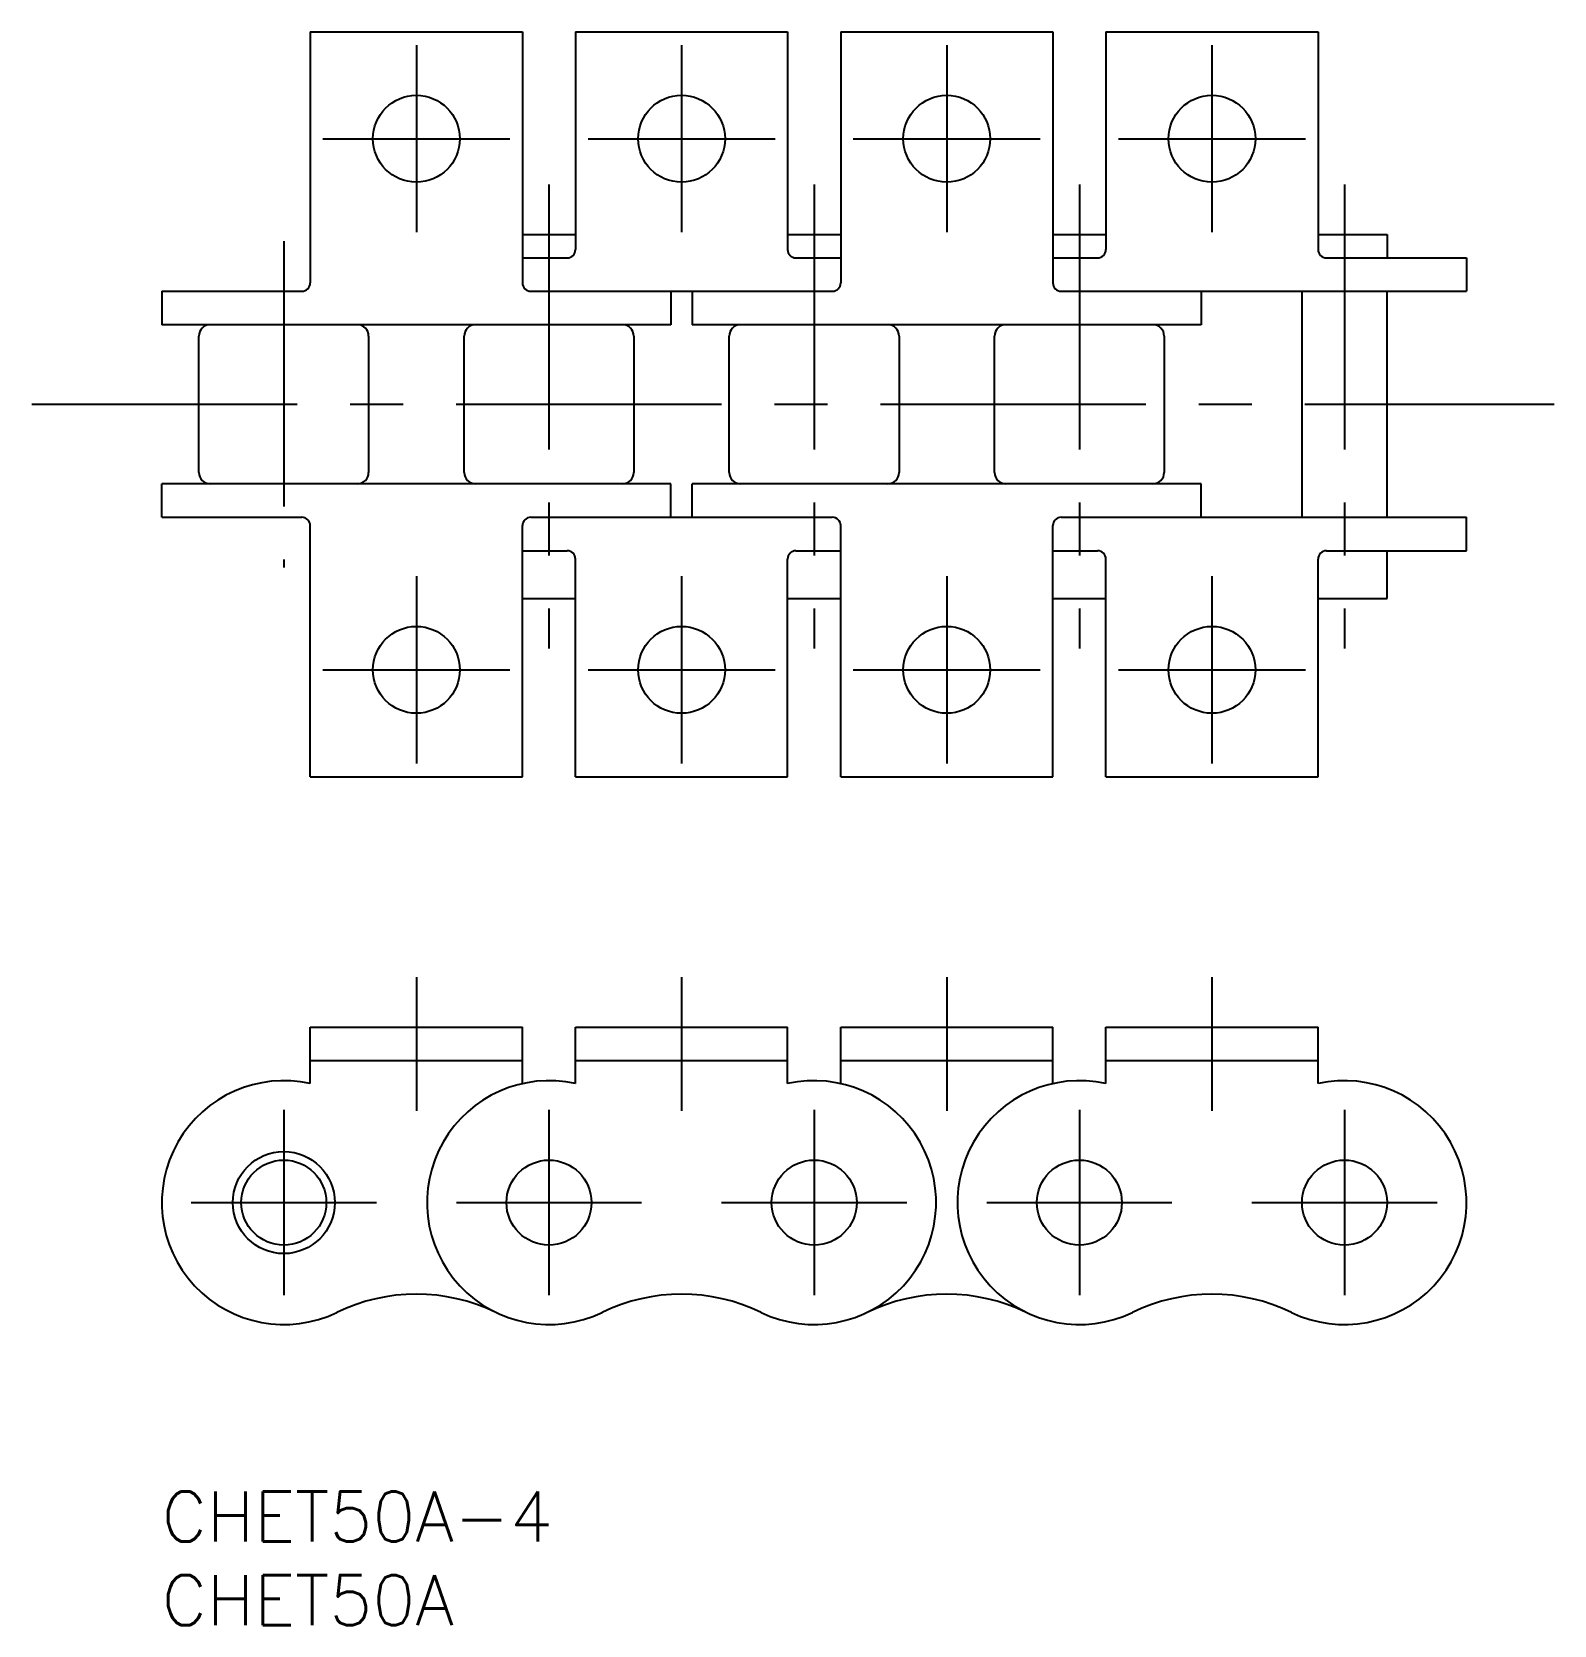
# Model space of a CAD drawing. Extents: x -7.8 to 83.3, y -8 to 87.4.
import ezdxf

# ---------------------------------------------------------------- set-up
doc = ezdxf.new("R2010")
doc.units = 0
doc.header["$LTSCALE"] = 0.5
doc.linetypes.add('CENTER', pattern=[50.8, 31.75, -6.35, 6.35, -6.35])
for name, color, linetype in [('MSM_CENTER', 1, 'CENTER'), ('MSM_CONTINUOUS', 7, 'CONTINUOUS'), ('MSM_PART_NUMBER', 7, 'CONTINUOUS')]:
    doc.layers.add(name, color=color, linetype=linetype)
doc.styles.get("Standard").update_dxf_attribs({"font": 'txt.shx', "height": 3, "bigfont": 'bigfont.shx'})

# ---------------------------------------------------------------- blocks, each defined once
blk = doc.blocks.new('*U3')
at = {"layer": 'MSM_PART_NUMBER'}
blk.add_text('CHET50A-4', height=3, dxfattribs=at).set_placement((0, -3))
blk = doc.blocks.new('*U4')
at = {"layer": 'MSM_PART_NUMBER'}
blk.add_text('CHET50A', height=3, dxfattribs=at).set_placement((0, -8))

msp = doc.modelspace()

# ---------------------------------------------------------------- linework, layer by layer
at = {"layer": 'MSM_CENTER'}
for p, q in [((15.237, 86.6), (15.237, 75.4)), ((31.112, 86.6), (31.112, 75.4)), ((46.987, 86.6), (46.987, 75.4)), ((62.862, 86.6), (62.862, 75.4)), ((9.637, 81), (20.837, 81)), ((25.512, 81), (36.712, 81)), ((41.387, 81), (52.587, 81)), ((57.262, 81), (68.462, 81)), ((23.175, 78.27), (23.175, 50.47)), ((39.05, 78.27), (39.05, 50.47)), ((54.925, 78.27), (54.925, 50.47)), ((70.8, 78.27), (70.8, 50.47)), ((7.3, 74.865), (7.3, 55.335)), ((-7.78, 65.1), (83.345, 65.1)), ((15.237, 54.8), (15.237, 43.6)), ((31.112, 54.8), (31.112, 43.6)), ((46.987, 54.8), (46.987, 43.6)), ((62.862, 54.8), (62.862, 43.6)), ((9.637, 49.2), (20.837, 49.2)), ((25.512, 49.2), (36.712, 49.2)), ((41.387, 49.2), (52.587, 49.2)), ((57.262, 49.2), (68.462, 49.2)), ((15.237, 30.8), (15.237, 22.8)), ((31.112, 30.8), (31.112, 22.8)), ((46.987, 30.8), (46.987, 22.8)), ((62.862, 30.8), (62.862, 22.8)), ((7.3, 22.845), (7.3, 11.755)), ((23.175, 22.845), (23.175, 11.755)), ((39.05, 22.845), (39.05, 11.755)), ((54.925, 22.845), (54.925, 11.755)), ((70.8, 22.845), (70.8, 11.755)), ((1.755, 17.3), (12.845, 17.3)), ((17.63, 17.3), (28.72, 17.3)), ((33.505, 17.3), (44.595, 17.3)), ((49.38, 17.3), (60.47, 17.3)), ((65.255, 17.3), (76.345, 17.3))]:
    msp.add_line(p, q, dxfattribs=at)
at = {"layer": 'MSM_CONTINUOUS'}
for p, q in [((8.887, 87.4), (8.887, 72.365)), ((8.887, 87.4), (21.587, 87.4)), ((21.587, 87.4), (21.587, 72.365)), ((24.762, 87.4), (24.762, 74.365)), ((24.762, 87.4), (37.462, 87.4)), ((37.462, 87.4), (37.462, 74.365)), ((40.637, 87.4), (40.637, 72.365)), ((40.637, 87.4), (53.338, 87.4)), ((53.338, 87.4), (53.338, 72.365)), ((56.513, 87.4), (56.513, 74.365)), ((56.513, 87.4), (69.212, 87.4)), ((69.212, 87.4), (69.212, 74.365)), ((21.587, 75.27), (24.762, 75.27)), ((37.462, 75.27), (40.637, 75.27)), ((53.338, 75.27), (56.513, 75.27)), ((69.212, 75.27), (73.345, 75.27)), ((73.345, 75.27), (73.345, 73.865)), ((21.587, 73.865), (24.262, 73.865)), ((37.962, 73.865), (40.637, 73.865)), ((53.338, 73.865), (56.013, 73.865)), ((69.712, 73.865), (78.1, 73.865)), ((78.1, 73.865), (78.1, 71.865)), ((0, 71.865), (8.387, 71.865)), ((0, 71.865), (0, 69.865)), ((22.087, 71.865), (40.137, 71.865)), ((30.475, 71.865), (30.475, 69.865)), ((31.75, 71.865), (31.75, 69.865)), ((53.837, 71.865), (78.1, 71.865)), ((62.225, 71.865), (62.225, 69.865)), ((68.255, 58.335), (68.255, 71.865)), ((73.345, 58.335), (73.345, 71.865)), ((30.475, 69.865), (0, 69.865)), ((62.225, 69.865), (31.75, 69.865)), ((2.22, 61.012), (2.22, 69.188)), ((12.38, 69.188), (12.38, 61.012)), ((18.095, 61.012), (18.095, 69.188)), ((28.255, 69.188), (28.255, 61.012)), ((33.97, 61.012), (33.97, 69.188)), ((44.13, 69.188), (44.13, 61.012)), ((49.845, 61.012), (49.845, 69.188)), ((60.005, 69.188), (60.005, 61.012)), ((0, 58.335), (0, 60.335)), ((30.475, 60.335), (0, 60.335)), ((30.475, 58.335), (30.475, 60.335)), ((31.75, 58.335), (31.75, 60.335)), ((62.225, 60.335), (31.75, 60.335)), ((62.225, 58.335), (62.225, 60.335)), ((0, 58.335), (8.387, 58.335)), ((22.087, 58.335), (40.137, 58.335)), ((53.837, 58.335), (78.1, 58.335)), ((78.1, 56.335), (78.1, 58.335)), ((8.887, 42.8), (8.887, 57.835)), ((21.587, 42.8), (21.587, 57.835)), ((40.637, 42.8), (40.637, 57.835)), ((53.338, 42.8), (53.338, 57.835)), ((21.587, 56.335), (24.262, 56.335)), ((37.962, 56.335), (40.637, 56.335)), ((53.338, 56.335), (56.013, 56.335)), ((69.712, 56.335), (78.1, 56.335)), ((73.345, 53.47), (73.345, 56.335)), ((24.762, 42.8), (24.762, 55.835)), ((37.462, 42.8), (37.462, 55.835)), ((56.513, 42.8), (56.513, 55.835)), ((69.212, 42.8), (69.212, 55.835)), ((21.587, 53.47), (24.762, 53.47)), ((37.462, 53.47), (40.637, 53.47)), ((53.338, 53.47), (56.513, 53.47)), ((69.212, 53.47), (73.345, 53.47)), ((8.887, 42.8), (21.587, 42.8)), ((24.762, 42.8), (37.462, 42.8)), ((40.637, 42.8), (53.338, 42.8)), ((56.513, 42.8), (69.212, 42.8)), ((8.887, 27.8), (21.587, 27.8)), ((8.887, 24.425), (8.887, 27.8)), ((21.587, 24.425), (21.587, 27.8)), ((24.762, 27.8), (37.462, 27.8)), ((24.762, 24.425), (24.762, 27.8)), ((37.462, 24.425), (37.462, 27.8)), ((40.637, 27.8), (53.338, 27.8)), ((40.637, 24.425), (40.637, 27.8)), ((53.338, 24.425), (53.338, 27.8)), ((56.513, 27.8), (69.212, 27.8)), ((56.513, 24.425), (56.513, 27.8)), ((69.212, 24.425), (69.212, 27.8)), ((8.887, 25.8), (21.587, 25.8)), ((24.762, 25.8), (37.462, 25.8)), ((40.637, 25.8), (53.338, 25.8)), ((56.513, 25.8), (69.212, 25.8))]:
    msp.add_line(p, q, dxfattribs=at)
for centre, radius in [((15.237, 81), 2.6), ((31.112, 81), 2.6), ((46.987, 81), 2.6), ((62.862, 81), 2.6), ((15.237, 49.2), 2.6), ((31.112, 49.2), 2.6), ((46.987, 49.2), 2.6), ((62.862, 49.2), 2.6), ((7.3, 17.3), 3.054), ((7.3, 17.3), 2.545), ((23.175, 17.3), 2.545), ((39.05, 17.3), 2.545), ((54.925, 17.3), 2.545), ((70.8, 17.3), 2.545)]:
    msp.add_circle(centre, radius, dxfattribs=at)
for centre, radius, start, end in [((24.262, 74.365), 0.5, 270, 0), ((37.962, 74.365), 0.5, 180, 270), ((56.013, 74.365), 0.5, 270, 0), ((69.712, 74.365), 0.5, 180, 270), ((8.387, 72.365), 0.5, 270, 0), ((22.087, 72.365), 0.5, 180, 270), ((40.137, 72.365), 0.5, 270, 0), ((53.837, 72.365), 0.5, 180, 270), ((2.897, 69.188), 0.677, 90, 180), ((11.703, 69.188), 0.677, 0, 90), ((18.772, 69.188), 0.677, 90, 180), ((27.578, 69.188), 0.677, 0, 90), ((34.647, 69.188), 0.677, 90, 180), ((43.453, 69.188), 0.677, 0, 90), ((50.522, 69.188), 0.677, 90, 180), ((59.328, 69.188), 0.677, 0, 90), ((2.897, 61.012), 0.677, 180, 270), ((11.703, 61.012), 0.677, 270, 0), ((18.772, 61.012), 0.677, 180, 270), ((27.578, 61.012), 0.677, 270, 0), ((34.647, 61.012), 0.677, 180, 270), ((43.453, 61.012), 0.677, 270, 0), ((50.522, 61.012), 0.677, 180, 270), ((59.328, 61.012), 0.677, 270, 0), ((8.387, 57.835), 0.5, 0, 90), ((22.087, 57.835), 0.5, 90, 180), ((40.137, 57.835), 0.5, 0, 90), ((53.837, 57.835), 0.5, 90, 180), ((24.262, 55.835), 0.5, 0, 90), ((37.962, 55.835), 0.5, 90, 180), ((56.013, 55.835), 0.5, 0, 90), ((69.712, 55.835), 0.5, 90, 180), ((7.3, 17.3), 7.3, 77.43977, 295.78092), ((23.175, 17.3), 7.3, 77.43977, 295.78092), ((39.05, 17.3), 7.3, 244.21906, 102.56023), ((54.925, 17.3), 7.3, 77.43977, 295.78092), ((70.8, 17.3), 7.3, 244.21906, 102.56023), ((15.237, 0.867), 10.95, 64.21906, 115.78094), ((31.112, 0.867), 10.95, 64.21906, 115.78094), ((46.987, 0.867), 10.95, 64.21906, 115.78094), ((62.862, 0.867), 10.95, 64.21906, 115.78094)]:
    msp.add_arc(centre, radius, start, end, dxfattribs=at)

# ---------------------------------------------------------------- block references
for name in ['*U3', '*U4']:
    msp.add_blockref(name, (0, 0), dxfattribs=at)

doc.saveas('drawing.dxf')
